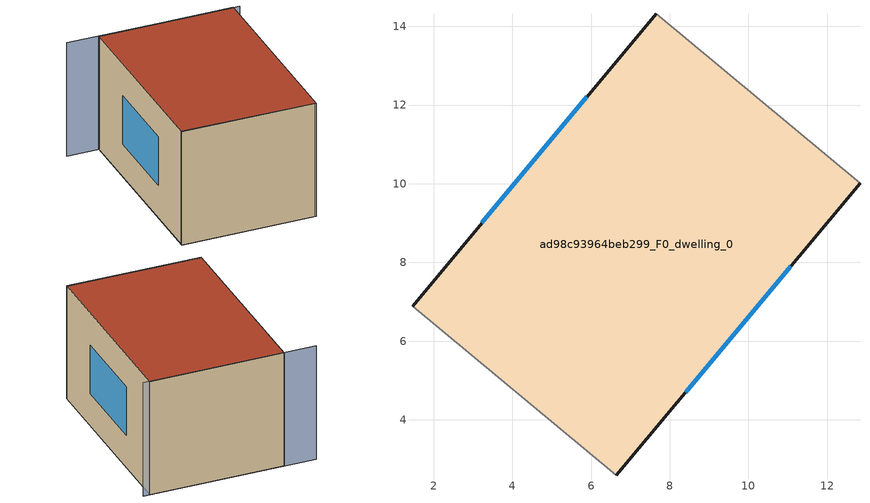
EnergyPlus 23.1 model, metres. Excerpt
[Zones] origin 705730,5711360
ad98c93964beb299_F0_dwelling_0
 floor ground (EU_floor_Construction): 6.65,2.59 12.83,10.01 7.65,14.32 1.46,6.89 z0
 wall outside (EU_wall_Construction): 1.46,6.89 7.65,14.32 / 12.83,10.01 6.65,2.59 z0:6
 wall adiabatic (EU_wall_Construction): 7.65,14.32 12.83,10.01 / 6.65,2.59 1.46,6.89 z0:6
 window (EU_Window_Construction): 3.23,9.01 5.89,12.2 / 11.07,7.9 8.41,4.7 z1.71:4.29
 roof outside (EU_roof_Construction): 12.83,10.01 6.65,2.59 1.46,6.89 7.65,14.32 z6
shading: 1.5,6.93 6.65,2.59 / 13.07,9.81 6.41,15.35 z0:6
[Building]
EU S2 Campaign: North Axis=0; Terrain=City; Solar Distribution=FullExterior
[Site:Location]
London: Latitude=51.5; Longitude=-0.5; Time Zone=0; Elevation=25
[SizingPeriod:WeatherFileDays]
AnnualSizingPeriod: Begin Month=1; Begin Day of Month=1; End Month=12; End Day of Month=31; Day of Week for Start Day=Monday; Use Weather File Daylight Saving Period=No; Use Weather File Rain and Snow Indicators=No
[MATERIAL]
EU_InternalMass_Material: Roughness=MediumRough; Thickness=0.1; Conductivity=1; Density=1800; Specific Heat=900; Thermal Absorptance=0.9; Solar Absorptance=0.7; Visible Absorptance=0.7
[MATERIAL:NOMASS] Roughness=MediumRough; Thermal Absorptance=0.9; Solar Absorptance=0.7; Visible Absorptance=0.7
Name | Thermal Resistance
EU_wall_NoMass | 0.71061
EU_roof_NoMass | 2.41608
EU_floor_NoMass | 1.75078
[WINDOWMATERIAL:SIMPLEGLAZINGSYSTEM]
EU_Window_SimpleGlazing: UFactor=2.64892; Solar Heat Gain Coefficient=0.76; Visible Transmittance=0.76
[CONSTRUCTION]
EU_wall_Construction: EU_wall_NoMass
EU_roof_Construction: EU_roof_NoMass
EU_floor_Construction: EU_floor_NoMass
EU_InternalMass_Construction: EU_InternalMass_Material
EU_Window_Construction: EU_Window_SimpleGlazing
[ZONE]
ad98c93964beb299_F0_dwelling_0: Type=1; Multiplier=1; Ceiling Height=autocalculate; Volume=390.911; Floor Area=autocalculate; Part of Total Floor Area=Yes
[INTERNALMASS]
ad98c93964beb299_F0_dwelling_0_EU_InternalMass: Construction=EU_InternalMass_Construction; Zone or ZoneList=ad98c93964beb299_F0_dwelling_0; Surface Area=65.1518
[OTHEREQUIPMENT]
EU_Step8_InternalGain_ad98c93964beb299_F0_dwelling_0_f000: Fuel Type=Electricity; Zone or ZoneList or Space or SpaceList=ad98c93964beb299_F0_dwelling_0; Schedule=EU_Step8_GainSchedule_ad98c93964beb299_F0_dwelling_0_f000; Design Level Calculation Method=Watts/Area; Power per Zone Floor Area=1; Fraction Latent=0; Fraction Radiant=0; Fraction Lost=0; Carbon Dioxide Generation Rate=0; EndUse Subcategory=EU_Step8_InternalGains
[ZONEVENTILATION:DESIGNFLOWRATE]
EU_ConstantAir_ad98c93964beb299_F0_dwelling_0: Zone or ZoneList or Space or SpaceList=ad98c93964beb299_F0_dwelling_0; Schedule=EU_AlwaysOn; Design Flow Rate Calculation Method=AirChanges/Hour; Air Changes per Hour=0.496673; Ventilation Type=Natural; Fan Pressure Rise=0; Fan Total Efficiency=1; Constant Term Coefficient=1; Temperature Term Coefficient=0; Velocity Term Coefficient=0; Velocity Squared Term Coefficient=0; Minimum Indoor Temperature=-100; Maximum Indoor Temperature=100; Delta Temperature=-100; Minimum Outdoor Temperature=-100; Maximum Outdoor Temperature=100; Maximum Wind Speed=40
[HVACTEMPLATE:THERMOSTAT]
EU_HeatOnly_ad98c93964beb299_F0_dwelling_0: Constant Heating Setpoint=20; Constant Cooling Setpoint=50
[HVACTEMPLATE:ZONE:IDEALLOADSAIRSYSTEM]
ad98c93964beb299_F0_dwelling_0: Template Thermostat=EU_HeatOnly_ad98c93964beb299_F0_dwelling_0; System Availability Schedule=EU_AlwaysOn; Maximum Heating Supply Air Temperature=50; Minimum Cooling Supply Air Temperature=13; Maximum Heating Supply Air Humidity Ratio=0.0156; Minimum Cooling Supply Air Humidity Ratio=0.0077; Heating Limit=NoLimit; Cooling Limit=NoLimit; Heating Availability Schedule=EU_AlwaysOn; Cooling Availability Schedule=EU_CoolingOff; Dehumidification Control Type=ConstantSensibleHeatRatio; Cooling Sensible Heat Ratio=0.7; Dehumidification Setpoint=60; Humidification Control Type=None; Humidification Setpoint=30; Outdoor Air Method=None; Outdoor Air Flow Rate per Person=0.00944; Outdoor Air Flow Rate per Zone Floor Area=0; Outdoor Air Flow Rate per Zone=0; Demand Controlled Ventilation Type=None; Outdoor Air Economizer Type=NoEconomizer; Heat Recovery Type=None; Sensible Heat Recovery Effectiveness=0.7; Latent Heat Recovery Effectiveness=0.65
[SIZING:ZONE]
ad98c93964beb299_F0_dwelling_0: Zone Cooling Design Supply Air Temperature Input Method=SupplyAirTemperature; Zone Cooling Design Supply Air Temperature=13; Zone Heating Design Supply Air Temperature Input Method=SupplyAirTemperature; Zone Heating Design Supply Air Temperature=50; Zone Cooling Design Supply Air Humidity Ratio=0.008; Zone Heating Design Supply Air Humidity Ratio=0.008; Cooling Design Air Flow Method=DesignDay; Cooling Design Air Flow Rate=0; Cooling Minimum Air Flow per Zone Floor Area=0.000762; Cooling Minimum Air Flow=0; Cooling Minimum Air Flow Fraction=0.2; Heating Design Air Flow Method=DesignDay; Heating Design Air Flow Rate=0; Heating Maximum Air Flow per Zone Floor Area=0.002032; Heating Maximum Air Flow=0.141576; Heating Maximum Air Flow Fraction=0.3; Account for Dedicated Outdoor Air System=No; Dedicated Outdoor Air System Control Strategy=NeutralSupplyAir; Dedicated Outdoor Air Low Setpoint Temperature for Design=autosize; Dedicated Outdoor Air High Setpoint Temperature for Design=autosize; Zone Load Sizing Method=Sensible Load Only No Latent Load; Zone Latent Cooling Design Supply Air Humidity Ratio Input Method=HumidityRatioDifference; Zone Cooling Design Supply Air Humidity Ratio Difference=0.005; Zone Latent Heating Design Supply Air Humidity Ratio Input Method=HumidityRatioDifference; Zone Humidification Design Supply Air Humidity Ratio Difference=0.005
[SCHEDULE:CONSTANT]
Name | Hourly Value
EU_AlwaysOn | 1
EU_CoolingOff | 0
[SCHEDULE:FILE]
EU_Step8_GainSchedule_ad98c93964beb299_F0_dwelling_0_f000: File=../../schedules/ad98c93964beb299/ad98c93964beb299_F0_dwelling_0_f000_gain.csv; Column Number=1; Rows to Skip at Top=0; Number of Hours of Data=8760; Column Separator=Comma; Interpolate to Timestep=No; Minutes per Item=60; Adjust Schedule for Daylight Savings=Yes
